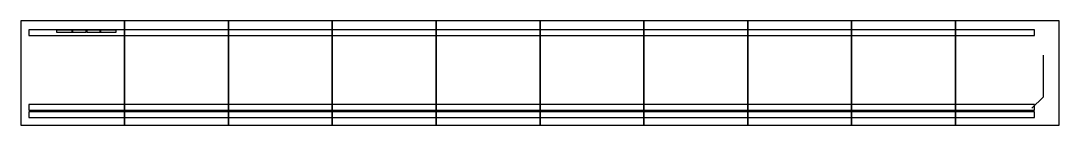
# Model space of a CAD drawing. Extents: x 1266371 to 2543862, y 307832 to 617203.
# Drawn here: x 1308783 to 1328783, y 307832 to 309832 of the extents above; entities that cross this region are included whole.
import ezdxf

# ---------------------------------------------------------------- set-up
doc = ezdxf.new("R2010")
doc.units = 0
doc.header["$LTSCALE"] = 1000
doc.header["$MEASUREMENT"] = 0
doc.layers.get('0').update_dxf_attribs({"linetype": 'CONTINUOUS'})

msp = doc.modelspace()

# ---------------------------------------------------------------- linework, layer by layer
at = {"color": 1}
for p, q in [((1328474, 309172), (1328474, 308372)), ((1328474, 308372), (1328253, 308157))]:
    msp.add_line(p, q, dxfattribs=at)
for points in [[(1308783, 307832), (1310783, 307832), (1310783, 309832), (1308783, 309832)], [(1310783, 307832), (1312783, 307832), (1312783, 309832), (1310783, 309832)], [(1312783, 307832), (1314783, 307832), (1314783, 309832), (1312783, 309832)], [(1314783, 307832), (1316783, 307832), (1316783, 309832), (1314783, 309832)], [(1316783, 307832), (1318783, 307832), (1318783, 309832), (1316783, 309832)], [(1318783, 307832), (1320783, 307832), (1320783, 309832), (1318783, 309832)], [(1320783, 307832), (1322783, 307832), (1322783, 309832), (1320783, 309832)], [(1322783, 307832), (1324783, 307832), (1324783, 309832), (1322783, 309832)], [(1324783, 307832), (1326783, 307832), (1326783, 309832), (1324783, 309832)], [(1326783, 307832), (1328783, 307832), (1328783, 309832), (1326783, 309832)], [(1308941, 309552), (1328305, 309552), (1328305, 309661), (1308941, 309661)], [(1309472, 309615), (1309772, 309615), (1309772, 309652), (1309472, 309652)], [(1309782, 309615), (1310043, 309615), (1310043, 309652), (1309782, 309652)], [(1310052, 309615), (1310313, 309615), (1310313, 309652), (1310052, 309652)], [(1310319, 309615), (1310619, 309615), (1310619, 309652), (1310319, 309652)], [(1308941, 308117), (1328305, 308117), (1328305, 308226), (1308941, 308226)], [(1308941, 307978), (1328305, 307978), (1328305, 308086), (1308941, 308086)]]:
    msp.add_lwpolyline(points, close=True, dxfattribs=at)

doc.saveas('drawing.dxf')
